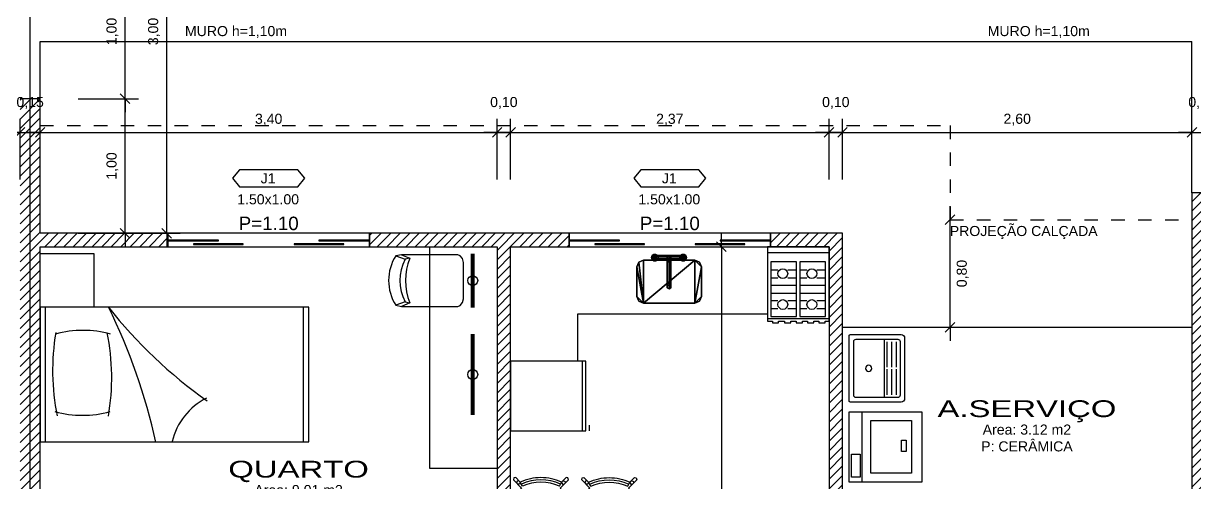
# Model space of a CAD drawing. Header units: metres. Extents: x 49 to 320, y -91 to 27.
# Drawn here: x 162.25 to 170.96, y 11.33 to 14.75 of the extents above; entities that cross this region are included whole.
import ezdxf
from ezdxf.enums import TextEntityAlignment as Align

# ---------------------------------------------------------------- set-up
doc = ezdxf.new("R2010")
doc.units = ezdxf.units.M
doc.header["$LTSCALE"] = 0.2
doc.linetypes.add('DASHED', pattern=[0.75, 0.5, -0.25])
for name, color, linetype in [('ARQ-___-___-CTA', 240, 'Continuous'), ('ARQ-___-___-LEG', 3, 'Continuous'), ('ARQ-___-___-TXT', 4, 'Continuous'), ('ARQ-___-___-VST', 9, 'Continuous'), ('ARQ-ALV', 6, 'Continuous'), ('ARQ-ALV-___-HTC', 13, 'Continuous'), ('ARQ-CXO', 2, 'Continuous'), ('ARQ-DVI', 1, 'Continuous'), ('ARQ-EQP', 24, 'Continuous'), ('ARQ-EQP-___-INT', 7, 'Continuous'), ('ARQ-MOB-___-INT', 7, 'Continuous'), ('ARQ-PIS', 2, 'Continuous')]:
    doc.layers.add(name, color=color, linetype=linetype)
doc.styles.add('REGUA100', font='arial.ttf')
doc.styles.add('REGUA60', font='arial.ttf')
doc.styles.add('REGUA80', font='arial.ttf')
doc.dimstyles.new('Active3D', dxfattribs={"dimtxt": 1.5, "dimasz": 0.01, "dimexe": 2, "dimexo": 3, "dimgap": 0.98, "dimtad": 1, "dimlfac": -1, "dimrnd": 0.005, "dimzin": 0, "dimtxsty": 'REGUA60', "dimblk": 'COTATR', "dimcen": 4, "dimdle": 4, "dimclrt": 2, "dimadec": 0, "dimazin": 0, "dimtfac": 1, "dimtmove": 2, "dimatfit": 2, "dimfxl": 1, "dimarcsym": 0})
pattern_1 = [(45, (187.28258, -1), (-0.03535534, 0.03535534), [])]

# ---------------------------------------------------------------- blocks, each defined once
blk = doc.blocks.new('MCCUB1_3')
at = {"color": 254}
mesh = blk.add_polyface(dxfattribs=at)
corners = [(-1.37, -30.51, 100.3), (-1.37, -30.51, 95.49), (-0.07, -31.26, 95.49), (-0.07, -31.26, 100.61), (-1.37, -29.01, 99.68), (-1.37, -29.01, 95.49), (-0.07, -28.26, 99.37), (-0.07, -28.26, 95.49), (1.23, -29.01, 99.68), (1.23, -29.01, 95.49), (1.23, -30.51, 100.3), (1.23, -30.51, 95.49), (-1.37, -27.24, 103.57), (-0.07, -27.55, 104.32), (-1.37, -26.62, 102.07), (-0.07, -26.31, 101.32), (1.23, -26.62, 102.07), (1.23, -27.24, 103.57), (-1.37, -10.62, 103.57), (-0.07, -10.31, 104.32), (-1.37, -11.24, 102.07), (-0.07, -11.55, 101.32), (1.23, -11.24, 102.07), (1.23, -10.62, 103.57), (-1.37, -7.57, 100.52), (-0.07, -7.04, 101.05), (-1.37, -8.63, 99.46), (-0.07, -9.16, 98.93), (1.23, -8.63, 99.46), (1.23, -7.57, 100.52), (-12.07, -6.6, 99.98), (-12.07, -7.35, 101.29), (11.93, -7.35, 101.29), (11.93, -6.6, 99.98), (-12.07, -7.36, 98.69), (11.93, -7.36, 98.69), (-12.07, -8.86, 98.7), (11.93, -8.86, 98.7), (-12.07, -9.6, 100), (11.93, -9.6, 100), (-12.07, -8.85, 101.29), (11.93, -8.85, 101.29), (12.46, -6.63, 106.88), (11.21, -5.72, 106.88), (9.67, -5.72, 106.88), (8.42, -6.62, 106.88), (7.93, -8.09, 106.88), (8.4, -9.56, 106.88), (9.64, -10.47, 106.88), (12.44, -9.59, 106.88), (11.19, -10.48, 106.88), (12.93, -8.12, 106.88), (12.46, -6.63, 101.88), (11.21, -5.72, 101.88), (9.67, -5.72, 101.88), (8.42, -6.62, 101.88), (7.93, -8.09, 101.88), (8.4, -9.56, 101.88), (9.64, -10.47, 101.88), (11.19, -10.48, 101.88), (12.44, -9.59, 101.88), (12.93, -8.12, 101.88), (-8.07, -8.12, 101.88), (-8.54, -6.63, 101.88), (-8.54, -6.63, 106.88), (-8.07, -8.12, 106.88), (-8.56, -9.59, 101.88), (-8.56, -9.59, 106.88), (-9.81, -10.48, 101.88), (-9.81, -10.48, 106.88), (-11.36, -10.47, 101.88), (-11.36, -10.47, 106.88), (-12.6, -9.56, 101.88), (-12.6, -9.56, 106.88), (-13.07, -8.09, 101.88), (-13.07, -8.09, 106.88), (-12.58, -6.62, 101.88), (-12.58, -6.62, 106.88), (-11.33, -5.72, 101.88), (-11.33, -5.72, 106.88), (-9.79, -5.72, 101.88), (-9.79, -5.72, 106.88)]
mesh.append_faces([[corners[k] for k in face] for face in [(30, 31, 32, 33), (34, 30, 33, 35), (36, 34, 35, 37), (38, 36, 37, 39), (40, 38, 39, 41), (31, 40, 41, 32), (52, 53, 43, 42), (53, 54, 44, 43), (54, 55, 45, 44), (55, 56, 46, 45), (56, 57, 47, 46), (57, 58, 48, 47), (58, 59, 50, 48), (59, 60, 49, 50), (60, 61, 51, 49), (61, 52, 42, 51), (62, 63, 64, 65), (66, 62, 65, 67), (68, 66, 67, 69), (70, 68, 69, 71), (72, 70, 71, 73), (74, 72, 73, 75), (76, 74, 75, 77), (78, 76, 77, 79), (80, 78, 79, 81), (63, 80, 81, 64)]], dxfattribs={"color": 254})
mesh.append_faces([[corners[k] for k in face] for face in [(32, 37, 35, 33), (49, 48, 50), (42, 49, 51), (64, 67, 65), (67, 71, 69)]], dxfattribs={"vtx0": -1, "color": 254})
mesh.append_faces([[corners[k] for k in face] for face in [(32, 39, 37), (42, 44, 45), (42, 45, 46), (42, 46, 47), (42, 47, 48), (64, 73, 71), (64, 75, 73), (64, 77, 75), (64, 79, 77)]], dxfattribs={"vtx0": -1, "vtx2": -1, "color": 254})
mesh.append_faces([[corners[k] for k in face] for face in [(24, 18, 19, 25), (26, 20, 18, 24), (27, 21, 20, 26), (28, 22, 21, 27), (29, 23, 22, 28), (25, 19, 23, 29)]], dxfattribs={"vtx1": -1, "color": 254})
mesh.append_faces([[corners[k] for k in face] for face in [(36, 38, 31)]], dxfattribs={"vtx1": -1, "vtx2": -1, "color": 254})
mesh.append_faces([[corners[k] for k in face] for face in [(12, 0, 3, 13), (14, 4, 0, 12), (15, 6, 4, 14), (16, 8, 6, 15), (17, 10, 8, 16), (13, 3, 10, 17), (18, 12, 13, 19), (20, 14, 12, 18), (21, 15, 14, 20), (22, 16, 15, 21), (23, 17, 16, 22), (19, 13, 17, 23)]], dxfattribs={"vtx1": -1, "vtx3": -1, "color": 254})
mesh.append_faces([[corners[k] for k in face] for face in [(32, 41, 39), (30, 34, 36, 31), (38, 40, 31), (42, 43, 44), (64, 81, 79)]], dxfattribs={"vtx2": -1, "color": 254})
mesh.append_faces([[corners[k] for k in face] for face in [(0, 1, 2, 3), (4, 5, 1, 0), (6, 7, 5, 4), (8, 9, 7, 6), (10, 11, 9, 8), (3, 2, 11, 10)]], dxfattribs={"vtx3": -1, "color": 254})
mesh = blk.add_polyface(dxfattribs=at)
corners = [(-24, -37, 70), (-22.54, -40.54, 70), (-19, -42, 70), (-24, -15, 70), (-22.54, -11.46, 70), (-19, -10, 70), (19, -10, 70), (19, -42, 70), (24, -15, 70), (24, -37, 70), (22.54, -40.54, 70), (22.54, -11.46, 70), (-24, -37, 85), (-22.54, -40.54, 85), (-19, -42, 85), (19, -42, 85), (22.54, -40.54, 85), (24, -37, 85), (24, -15, 85), (22.54, -11.46, 85), (19, -10, 85), (-19, -10, 85), (-22.54, -11.46, 85), (-24, -15, 85)]
mesh.append_faces([[corners[k] for k in face] for face in [(9, 7, 10), (6, 8, 11)]], dxfattribs={"vtx0": -1, "color": 254})
mesh.append_faces([[corners[k] for k in face] for face in [(0, 2, 3), (3, 2, 4), (4, 2, 5), (5, 2, 6), (8, 7, 9)]], dxfattribs={"vtx0": -1, "vtx1": -1, "color": 254})
mesh.append_faces([[corners[k] for k in face] for face in [(6, 7, 8)]], dxfattribs={"vtx0": -1, "vtx1": -1, "vtx2": -1, "color": 254})
mesh.append_faces([[corners[k] for k in face] for face in [(6, 2, 7)]], dxfattribs={"vtx0": -1, "vtx2": -1, "color": 254})
mesh.append_faces([[corners[k] for k in face] for face in [(12, 13, 0), (13, 14, 1), (14, 15, 2), (15, 16, 7), (16, 17, 10), (17, 18, 9), (18, 19, 8), (19, 20, 11), (20, 21, 6), (21, 22, 5), (22, 23, 4), (23, 12, 3)]], dxfattribs={"vtx1": -1, "color": 254})
mesh.append_faces([[corners[k] for k in face] for face in [(0, 1, 2), (13, 1, 0), (14, 2, 1), (15, 7, 2), (16, 10, 7), (17, 9, 10), (18, 8, 9), (19, 11, 8), (20, 6, 11), (21, 5, 6), (22, 4, 5), (23, 3, 4), (12, 0, 3)]], dxfattribs={"vtx2": -1, "color": 254})
blk = doc.blocks.new('EQF4B__2')
at = {"color": 0}
blk.add_lwpolyline([(25.5, -5), (-25.5, -5), (-25.5, -66.5), (-21.38, -66.5), (-21.38, -67.88), (-16.2, -67.88), (-16.2, -66.5), (-11.34, -66.5), (-11.34, -67.88), (-6.17, -67.88), (-6.17, -66.5), (-1.71, -66.5), (-1.71, -67.88), (3.46, -67.88), (3.46, -66.5), (7.78, -66.5), (7.78, -67.88), (12.95, -67.88), (12.95, -66.5), (17, -66.5), (17, -67.88), (22.17, -67.88), (22.17, -66.5), (25.5, -66.5)], close=True, dxfattribs=at)
at = {"layer": 'ARQ-EQP-___-INT'}
for p, q in [((-25.3, -9.71), (25.3, -9.71)), ((-22.6, -24.06), (-16.79, -24.06)), ((-8.71, -24.06), (-1.4, -24.06)), ((1.41, -24.06), (7.22, -24.06)), ((15.3, -24.06), (22.61, -24.06)), ((-22.6, -30.61), (-16.79, -30.61)), ((-22.6, -36.68), (-1.4, -36.68)), ((-8.71, -30.61), (-1.4, -30.61)), ((1.41, -30.61), (7.22, -30.61)), ((1.41, -36.68), (22.61, -36.68)), ((15.3, -30.61), (22.61, -30.61)), ((-22.6, -43.28), (-1.4, -43.28)), ((1.41, -43.28), (22.61, -43.28)), ((-22.6, -49.56), (-16.79, -49.56)), ((-22.6, -56.11), (-16.79, -56.11)), ((-8.71, -49.56), (-1.4, -49.56)), ((-8.71, -56.11), (-1.4, -56.11)), ((1.41, -49.56), (7.22, -49.56)), ((1.41, -56.11), (7.22, -56.11)), ((15.3, -49.56), (22.61, -49.56)), ((15.3, -56.11), (22.61, -56.11)), ((-25.3, -64.38), (25.3, -64.38))]:
    blk.add_line(p, q, dxfattribs=at)
for points in [[(-22.6, -62.6), (-1.4, -62.6), (-1.4, -17.4), (-22.6, -17.4)], [(1.41, -62.6), (22.61, -62.6), (22.61, -17.4), (1.41, -17.4)]]:
    blk.add_lwpolyline(points, close=True, dxfattribs=at)
for centre in [(-12.75, -27.25), (11.26, -27.25), (-12.75, -52.75), (11.26, -52.75)]:
    blk.add_circle(centre, 4.04, dxfattribs=at)
blk = doc.blocks.new('EQREFR22')
at = {"color": 0}
blk.add_lwpolyline([(30.5, -10), (-30.5, -10), (-30.5, -76), (30.5, -76)], close=True, dxfattribs=at)
at = {"layer": 'ARQ-EQP-___-INT'}
for p, q in [((-30.5, -73), (30.5, -73)), ((-30.5, -79), (-25.5, -79))]:
    blk.add_line(p, q, dxfattribs=at)
blk = doc.blocks.new('MBCAD4_2')
at = {"color": 0}
blk.add_lwpolyline([(0, 49.7, 0.106639), (-19.2, 45.5), (-23.5, 49.9), (-25.1, 49.4), (-25.6, 47.8), (-18, 39.9), (-22.5, 34.9), (-22.5, 7.9, 0.159591), (-21, 3.3), (-23.5, 0.8), (-23, -0.8), (-21.3, -1.3), (-19, 1.2, 0.162734), (-14.5, -0.1), (0, -0.1), (14.5, -0.1, 0.162734), (19, 1.2), (21.3, -1.3), (23, -0.8), (23.5, 0.8), (21, 3.3, 0.159591), (22.5, 7.9), (22.5, 34.9), (18, 39.9), (25.6, 47.8), (25.1, 49.4), (23.5, 49.9), (19.2, 45.5, 0.106639), (0, 49.7)], format="xyb", dxfattribs=at)
at = {"layer": 'ARQ-MOB-___-INT'}
for p, q in [((-17.2, 41.8), (-19.2, 45.5)), ((17.2, 41.8), (19.2, 45.5)), ((-19, 1.2), (-21, 3.3)), ((19, 1.2), (21, 3.3))]:
    blk.add_line(p, q, dxfattribs=at)
for points in [[(-20.5, 46.8), (-22.2, 46.4), (-22.6, 44.7)], [(-19.2, 45.3), (-20, 43.7), (-21.7, 43.6)], [(19.2, 45.3), (20, 43.7), (21.7, 43.6)], [(20.5, 46.8), (22.2, 46.4), (22.6, 44.7)]]:
    blk.add_lwpolyline(points, dxfattribs=at)
for radius in [43.9, 41.7]:
    blk.add_arc((0, 3.8), radius, 65.5712, 114.3973, dxfattribs=at)
blk = doc.blocks.new('MDCSOL_2')
at = {"color": 0}
blk.add_lwpolyline([(100, 0), (0, 0), (0, -200), (100, -200)], close=True, dxfattribs=at)
at = {"layer": 'ARQ-MOB-___-INT'}
for p, q in [((0, -4), (100, -4)), ((0, -196), (100, -196))]:
    blk.add_line(p, q, dxfattribs=at)
for centre, radius, start, end in [((52.86, -178.03), 168.83, 80.35079, 101.47507), ((96.47, -31.45), 76.8, 164.48595, 195.51405), ((5.99, -31.87), 76.8, 344.48595, 15.51405), ((-91.71, 334.65), 430.43, 282.25998, 296.44404), ((47.8, 115.62), 168.83, 260.21125, 281.33553), ((323.63, -332.25), 359.55, 128.46696, 144.62757), ((-11.98, -146.66), 50.03, 27.33297, 76.02563)]:
    blk.add_arc(centre, radius, start, end, dxfattribs=at)
blk = doc.blocks.new('MEAM___2')
at = {"color": 0}
blk.add_lwpolyline([(24, 28), (23, 33.4, 0.289108), (-23, 33.4), (-24, 28), (-24, -24.4), (-23.1, -26.5), (-20.5, -28.8), (-16.9, -29.5), (16.9, -29.5), (20.5, -28.8), (23.1, -26.5), (24, -24.4)], format="xyb", close=True, dxfattribs=at)
at = {"layer": 'ARQ-MOB-___-INT'}
for p, q in [((-19.7, 24.7), (-20.7, 20.4)), ((20.7, 20.4), (19.7, 24.7))]:
    blk.add_line(p, q, dxfattribs=at)
for points in [[(23, 33.4), (19.7, 24.7, 0.252581), (-19.7, 24.7), (-23, 33.4)], [(24, 28), (20.7, 20.4, 0.187405), (-20.7, 20.4), (-24, 28)]]:
    blk.add_lwpolyline(points, format="xyb", dxfattribs=at)
blk = doc.blocks.new('MECAD4_2')
at = {"color": 0}
blk.add_blockref('MEAM___2', (0, 0), dxfattribs=at)
blk = doc.blocks.new('IndEsq1')
blk.add_lwpolyline([(-4.32, 0.44), (4.32, 0.44), (5.38, 1.7), (4.32, 2.96), (-4.32, 2.96), (-5.38, 1.7)], close=True)
at = {"color": 0, "style": 'REGUA60', "width": 1.4}
for tag, p in [('CODESQUAD', (-0.08, 0.95)), ('DIMESQUAD', (-0.08, -2.17))]:
    blk.add_attdef(tag, text='', height=1.5, dxfattribs=at).set_placement(p, align=Align.CENTER)
at = {"color": 0, "style": 'REGUA60', "width": 1.4, "flags": 9}
blk.add_attdef('PEITORIL', text='', height=1.5, dxfattribs=at).set_placement((0.22, -4.49), align=Align.CENTER)
at = {"style": 'REGUA60', "width": 1.4, "flags": 9}
blk.add_attdef('LOCAL', text='', height=1.5, dxfattribs=at).set_placement((-0.08, -6.56), align=Align.CENTER)
blk = doc.blocks.new('IndUni1')
at = {"color": 4, "style": 'REGUA100', "width": 1.4, "flags": 8}
blk.add_attdef('NOME1', text='', height=2.5, dxfattribs=at).set_placement((0.24, 2.99), align=Align.CENTER)
at = {"color": 4, "style": 'REGUA100', "width": 1.4}
blk.add_attdef('NOME2', text='', height=2.5, dxfattribs=at).set_placement((0.24, -0.22), align=Align.CENTER)
at = {"color": 0, "style": 'REGUA60', "width": 1.4}
for tag, p in [('AREA', (0.24, -2.82)), ('PERIM', (0.24, -5.32)), ('PISO', (0.24, -7.82)), ('PAREDE', (0.24, -10.32)), ('TETO', (0.24, -12.82))]:
    blk.add_attdef(tag, text='', height=1.5, dxfattribs=at).set_placement(p, align=Align.CENTER)
blk = doc.blocks.new('EQLAV1_2')
at = {"color": 0}
blk.add_lwpolyline([(30.8, -10), (-30.8, -10), (-30.8, -73.5), (30.8, -73.5)], close=True, dxfattribs=at)
at = {"layer": 'ARQ-EQP-___-INT'}
blk.add_line((30.8, -21.3), (-30.8, -21.3), dxfattribs=at)
for points in [[(6.4, -19.6), (26.4, -19.6), (26.4, -12.1), (6.4, -12.1)], [(22.9, -64.6), (22.9, -28.8), (-23, -28.8), (-23, -64.6)], [(4, -59.7), (4, -55.7), (-6, -55.7), (-6, -59.7)]]:
    blk.add_lwpolyline(points, close=True, dxfattribs=at)
blk = doc.blocks.new('SAT13S_2')
at = {"layer": 'ARQ-EQP', "color": 0, "linetype": 'ByBlock'}
blk.add_lwpolyline([(-26.5, -48.5), (26.5, -48.5, 0.414214), (29.5, -45.5), (29.5, -1, 0.414214), (28.5, 0), (-28.5, 0, 0.414214), (-29.5, -1), (-29.5, -45.5, 0.414214)], format="xyb", close=True, dxfattribs=at)
at = {"layer": 'ARQ-EQP-___-INT'}
for points in [[(25.5, -27.7), (25.5, -6, 0.414214), (23.5, -4), (-23.5, -4, 0.414214), (-25.5, -6), (-25.5, -27.7)], [(-25.5, -27.8), (-25.5, -29.7, 0.414214), (-24.5, -30.6), (-23.2, -30.6), (23.1, -30.6), (24.5, -30.6, 0.414214), (25.5, -29.7), (25.5, -27.8)], [(-25.5, -30.5), (-25.5, -42.5, 0.414214), (-23.5, -44.5)], [(-23.5, -44.5), (23.5, -44.5, 0.414214), (25.5, -42.5), (25.5, -30.5, 0.414214)], [(-23.2, -33), (-0.9, -33, 0.414214)], [(-23.2, -37), (-0.9, -37, 0.414214)], [(0.8, -33), (23.1, -33, 0.414214)], [(0.8, -37), (23.1, -37, 0.414214)], [(-23.2, -41), (-0.9, -41, 0.414214)], [(0.8, -41), (23.1, -41, 0.414214)]]:
    blk.add_lwpolyline(points, format="xyb", dxfattribs=at)
blk.add_circle((0, -17), 2.8, dxfattribs=at)
blk = doc.blocks.new('COTATR')
at = {"color": 6}
blk.add_line((-71, -71), (71, 71), dxfattribs=at)
at = {"color": 0, "linetype": 'ByBlock'}
blk.add_line((0, 0), (200, 0), dxfattribs=at)
blk = doc.blocks.new('*D74')
at = {"layer": 'ARQ-___-___-CTA', "color": 0, "lineweight": -2, "transparency": 16777216}
for p, q in [((162.2239, 13.586), (162.2239, 14.036)), ((158.8244, 13.936), (162.2234, 13.936))]:
    blk.add_line(p, q, dxfattribs=at)
at = {"layer": 'Defpoints', "color": 0, "transparency": 16777216}
for p in [(162.2239, 13.936), (158.8239, 13.436), (162.2239, 13.436)]:
    blk.add_point(p, dxfattribs=at)
at = {"layer": 'ARQ-___-___-CTA', "color": 0, "lineweight": -2, "transparency": 16777216, "xscale": 0.0005, "yscale": 0.0005, "zscale": 0.0005, "rotation": 180}
blk.add_blockref('COTATR', (158.8239, 13.936), dxfattribs=at)
at = {"layer": 'ARQ-___-___-CTA', "color": 0, "lineweight": -2, "transparency": 16777216, "xscale": 0.0005, "yscale": 0.0005, "zscale": 0.0005}
blk.add_blockref('COTATR', (162.2239, 13.936), dxfattribs=at)
at = {"layer": 'ARQ-___-___-CTA', "color": 2, "transparency": 16777216, "insert": (160.5239, 14.0301), "char_height": 0.075, "attachment_point": 5, "style": 'REGUA60'}
blk.add_mtext('3,40', dxfattribs=at)
blk = doc.blocks.new('*D75')
at = {"layer": 'ARQ-___-___-CTA', "color": 0, "lineweight": -2, "transparency": 16777216}
for p, q in [((162.3739, 13.586), (162.3739, 14.036)), ((162.2244, 13.936), (162.3734, 13.936))]:
    blk.add_line(p, q, dxfattribs=at)
at = {"layer": 'Defpoints', "color": 0, "transparency": 16777216}
for p in [(162.3739, 13.936), (162.2239, 13.436), (162.3739, 13.436)]:
    blk.add_point(p, dxfattribs=at)
at = {"layer": 'ARQ-___-___-CTA', "color": 0, "lineweight": -2, "transparency": 16777216, "xscale": 0.0005, "yscale": 0.0005, "zscale": 0.0005, "rotation": 180}
blk.add_blockref('COTATR', (162.2239, 13.936), dxfattribs=at)
at = {"layer": 'ARQ-___-___-CTA', "color": 0, "lineweight": -2, "transparency": 16777216, "xscale": 0.0005, "yscale": 0.0005, "zscale": 0.0005}
blk.add_blockref('COTATR', (162.3739, 13.936), dxfattribs=at)
at = {"layer": 'ARQ-___-___-CTA', "color": 2, "transparency": 16777216, "insert": (162.2989, 14.1546), "char_height": 0.075, "attachment_point": 5, "style": 'REGUA60'}
blk.add_mtext('0,15', dxfattribs=at)
blk = doc.blocks.new('*D76')
at = {"layer": 'ARQ-___-___-CTA', "color": 0, "lineweight": -2, "transparency": 16777216}
for p, q in [((165.7739, 13.586), (165.7739, 14.036)), ((162.3744, 13.936), (165.7734, 13.936))]:
    blk.add_line(p, q, dxfattribs=at)
at = {"layer": 'Defpoints', "color": 0, "transparency": 16777216}
for p in [(165.7739, 13.936), (162.3739, 13.436), (165.7739, 13.436)]:
    blk.add_point(p, dxfattribs=at)
at = {"layer": 'ARQ-___-___-CTA', "color": 0, "lineweight": -2, "transparency": 16777216, "xscale": 0.0005, "yscale": 0.0005, "zscale": 0.0005, "rotation": 180}
blk.add_blockref('COTATR', (162.3739, 13.936), dxfattribs=at)
at = {"layer": 'ARQ-___-___-CTA', "color": 0, "lineweight": -2, "transparency": 16777216, "xscale": 0.0005, "yscale": 0.0005, "zscale": 0.0005}
blk.add_blockref('COTATR', (165.7739, 13.936), dxfattribs=at)
at = {"layer": 'ARQ-___-___-CTA', "color": 2, "transparency": 16777216, "insert": (164.0739, 14.0301), "char_height": 0.075, "attachment_point": 5, "style": 'REGUA60'}
blk.add_mtext('3,40', dxfattribs=at)
blk = doc.blocks.new('*D77')
at = {"layer": 'ARQ-___-___-CTA', "color": 0, "lineweight": -2, "transparency": 16777216}
for p, q in [((165.8739, 13.586), (165.8739, 14.036)), ((165.7744, 13.936), (165.8734, 13.936))]:
    blk.add_line(p, q, dxfattribs=at)
at = {"layer": 'Defpoints', "color": 0, "transparency": 16777216}
for p in [(165.8739, 13.936), (165.7739, 13.436), (165.8739, 13.436)]:
    blk.add_point(p, dxfattribs=at)
at = {"layer": 'ARQ-___-___-CTA', "color": 0, "lineweight": -2, "transparency": 16777216, "xscale": 0.0005, "yscale": 0.0005, "zscale": 0.0005, "rotation": 180}
blk.add_blockref('COTATR', (165.7739, 13.936), dxfattribs=at)
at = {"layer": 'ARQ-___-___-CTA', "color": 0, "lineweight": -2, "transparency": 16777216, "xscale": 0.0005, "yscale": 0.0005, "zscale": 0.0005}
blk.add_blockref('COTATR', (165.8739, 13.936), dxfattribs=at)
at = {"layer": 'ARQ-___-___-CTA', "color": 2, "transparency": 16777216, "insert": (165.8239, 14.1546), "char_height": 0.075, "attachment_point": 5, "style": 'REGUA60'}
blk.add_mtext('0,10', dxfattribs=at)
blk = doc.blocks.new('*D78')
at = {"layer": 'ARQ-___-___-CTA', "color": 0, "lineweight": -2, "transparency": 16777216}
for p, q in [((168.2439, 13.586), (168.2439, 14.036)), ((165.8744, 13.936), (168.2434, 13.936))]:
    blk.add_line(p, q, dxfattribs=at)
at = {"layer": 'Defpoints', "color": 0, "transparency": 16777216}
for p in [(168.2439, 13.936), (165.8739, 13.436), (168.2439, 13.436)]:
    blk.add_point(p, dxfattribs=at)
at = {"layer": 'ARQ-___-___-CTA', "color": 0, "lineweight": -2, "transparency": 16777216, "xscale": 0.0005, "yscale": 0.0005, "zscale": 0.0005, "rotation": 180}
blk.add_blockref('COTATR', (165.8739, 13.936), dxfattribs=at)
at = {"layer": 'ARQ-___-___-CTA', "color": 0, "lineweight": -2, "transparency": 16777216, "xscale": 0.0005, "yscale": 0.0005, "zscale": 0.0005}
blk.add_blockref('COTATR', (168.2439, 13.936), dxfattribs=at)
at = {"layer": 'ARQ-___-___-CTA', "color": 2, "transparency": 16777216, "insert": (167.0589, 14.0301), "char_height": 0.075, "attachment_point": 5, "style": 'REGUA60'}
blk.add_mtext('2,37', dxfattribs=at)
blk = doc.blocks.new('*D79')
at = {"layer": 'ARQ-___-___-CTA', "color": 0, "lineweight": -2, "transparency": 16777216}
for p, q in [((168.3439, 13.586), (168.3439, 14.036)), ((168.2444, 13.936), (168.3434, 13.936))]:
    blk.add_line(p, q, dxfattribs=at)
at = {"layer": 'Defpoints', "color": 0, "transparency": 16777216}
for p in [(168.3439, 13.936), (168.2439, 13.436), (168.3439, 13.436)]:
    blk.add_point(p, dxfattribs=at)
at = {"layer": 'ARQ-___-___-CTA', "color": 0, "lineweight": -2, "transparency": 16777216, "xscale": 0.0005, "yscale": 0.0005, "zscale": 0.0005, "rotation": 180}
blk.add_blockref('COTATR', (168.2439, 13.936), dxfattribs=at)
at = {"layer": 'ARQ-___-___-CTA', "color": 0, "lineweight": -2, "transparency": 16777216, "xscale": 0.0005, "yscale": 0.0005, "zscale": 0.0005}
blk.add_blockref('COTATR', (168.3439, 13.936), dxfattribs=at)
at = {"layer": 'ARQ-___-___-CTA', "color": 2, "transparency": 16777216, "insert": (168.2939, 14.1546), "char_height": 0.075, "attachment_point": 5, "style": 'REGUA60'}
blk.add_mtext('0,10', dxfattribs=at)
blk = doc.blocks.new('*D80')
at = {"layer": 'ARQ-___-___-CTA', "color": 0, "lineweight": -2, "transparency": 16777216}
for p, q in [((170.9439, 13.586), (170.9439, 14.036)), ((168.3444, 13.936), (170.9434, 13.936))]:
    blk.add_line(p, q, dxfattribs=at)
at = {"layer": 'Defpoints', "color": 0, "transparency": 16777216}
for p in [(170.9439, 13.936), (168.3439, 13.436), (170.9439, 13.436)]:
    blk.add_point(p, dxfattribs=at)
at = {"layer": 'ARQ-___-___-CTA', "color": 0, "lineweight": -2, "transparency": 16777216, "xscale": 0.0005, "yscale": 0.0005, "zscale": 0.0005, "rotation": 180}
blk.add_blockref('COTATR', (168.3439, 13.936), dxfattribs=at)
at = {"layer": 'ARQ-___-___-CTA', "color": 0, "lineweight": -2, "transparency": 16777216, "xscale": 0.0005, "yscale": 0.0005, "zscale": 0.0005}
blk.add_blockref('COTATR', (170.9439, 13.936), dxfattribs=at)
at = {"layer": 'ARQ-___-___-CTA', "color": 2, "transparency": 16777216, "insert": (169.6439, 14.0301), "char_height": 0.075, "attachment_point": 5, "style": 'REGUA60'}
blk.add_mtext('2,60', dxfattribs=at)
blk = doc.blocks.new('*D81')
at = {"layer": 'ARQ-___-___-CTA', "color": 0, "lineweight": -2, "transparency": 16777216}
for p, q in [((171.0939, 13.586), (171.0939, 14.036)), ((170.9444, 13.936), (171.0934, 13.936))]:
    blk.add_line(p, q, dxfattribs=at)
at = {"layer": 'Defpoints', "color": 0, "transparency": 16777216}
for p in [(171.0939, 13.936), (170.9439, 13.436), (171.0939, 13.436)]:
    blk.add_point(p, dxfattribs=at)
at = {"layer": 'ARQ-___-___-CTA', "color": 0, "lineweight": -2, "transparency": 16777216, "xscale": 0.0005, "yscale": 0.0005, "zscale": 0.0005, "rotation": 180}
blk.add_blockref('COTATR', (170.9439, 13.936), dxfattribs=at)
at = {"layer": 'ARQ-___-___-CTA', "color": 0, "lineweight": -2, "transparency": 16777216, "xscale": 0.0005, "yscale": 0.0005, "zscale": 0.0005}
blk.add_blockref('COTATR', (171.0939, 13.936), dxfattribs=at)
at = {"layer": 'ARQ-___-___-CTA', "color": 2, "transparency": 16777216, "insert": (171.0189, 14.1546), "char_height": 0.075, "attachment_point": 5, "style": 'REGUA60'}
blk.add_mtext('0,15', dxfattribs=at)
blk = doc.blocks.new('*D171')
at = {"layer": 'ARQ-___-___-CTA', "color": 0, "lineweight": -2, "transparency": 16777216}
for p, q in [((162.6555, 14.186), (163.1055, 14.186)), ((163.0055, 13.1865), (163.0055, 14.1855)), ((162.6555, 13.186), (163.1055, 13.186))]:
    blk.add_line(p, q, dxfattribs=at)
at = {"layer": 'Defpoints', "color": 0, "transparency": 16777216}
for p in [(162.5055, 14.186), (163.0055, 14.186), (162.5055, 13.186)]:
    blk.add_point(p, dxfattribs=at)
at = {"layer": 'ARQ-___-___-CTA', "color": 0, "lineweight": -2, "transparency": 16777216, "xscale": 0.0005, "yscale": 0.0005, "zscale": 0.0005}
for p, rotation in [((163.0055, 14.186), 90), ((163.0055, 13.186), 270)]:
    blk.add_blockref('COTATR', p, dxfattribs=dict(at, rotation=rotation))
at = {"layer": 'ARQ-___-___-CTA', "color": 2, "transparency": 16777216, "insert": (162.9114, 13.686), "char_height": 0.075, "attachment_point": 5, "rotation": 90, "style": 'REGUA60'}
blk.add_mtext('1,00', dxfattribs=at)
blk = doc.blocks.new('*D172')
at = {"layer": 'ARQ-___-___-CTA', "color": 0, "lineweight": -2, "transparency": 16777216}
for p, q in [((162.6555, 15.186), (163.1055, 15.186)), ((163.0055, 14.1865), (163.0055, 15.1855))]:
    blk.add_line(p, q, dxfattribs=at)
at = {"layer": 'Defpoints', "color": 0, "transparency": 16777216}
for p in [(162.5055, 15.186), (163.0055, 15.186), (162.5055, 14.186)]:
    blk.add_point(p, dxfattribs=at)
at = {"layer": 'ARQ-___-___-CTA', "color": 0, "lineweight": -2, "transparency": 16777216, "xscale": 0.0005, "yscale": 0.0005, "zscale": 0.0005}
for p, rotation in [((163.0055, 15.186), 90), ((163.0055, 14.186), 270)]:
    blk.add_blockref('COTATR', p, dxfattribs=dict(at, rotation=rotation))
at = {"layer": 'ARQ-___-___-CTA', "color": 2, "transparency": 16777216, "insert": (162.9114, 14.686), "char_height": 0.075, "attachment_point": 5, "rotation": 90, "style": 'REGUA60'}
blk.add_mtext('1,00', dxfattribs=at)
blk = doc.blocks.new('*D174')
at = {"layer": 'ARQ-___-___-CTA', "color": 0, "lineweight": -2, "transparency": 16777216}
for p, q in [((162.9651, 16.186), (163.4151, 16.186)), ((163.3151, 13.1865), (163.3151, 16.1855)), ((162.9651, 13.186), (163.4151, 13.186))]:
    blk.add_line(p, q, dxfattribs=at)
at = {"layer": 'Defpoints', "color": 0, "transparency": 16777216}
for p in [(162.8151, 16.186), (163.3151, 16.186), (162.8151, 13.186)]:
    blk.add_point(p, dxfattribs=at)
at = {"layer": 'ARQ-___-___-CTA', "color": 0, "lineweight": -2, "transparency": 16777216, "xscale": 0.0005, "yscale": 0.0005, "zscale": 0.0005}
for p, rotation in [((163.3151, 16.186), 90), ((163.3151, 13.186), 270)]:
    blk.add_blockref('COTATR', p, dxfattribs=dict(at, rotation=rotation))
at = {"layer": 'ARQ-___-___-CTA', "color": 2, "transparency": 16777216, "insert": (163.221, 14.686), "char_height": 0.075, "attachment_point": 5, "rotation": 90, "style": 'REGUA60'}
blk.add_mtext('3,00', dxfattribs=at)
blk = doc.blocks.new('*D187')
at = {"layer": 'ARQ-___-___-CTA', "color": 0, "lineweight": -2, "transparency": 16777216}
for p, q in [((167.0925, 13.086), (167.5425, 13.086)), ((167.4425, 13.0855), (167.4425, 10.2315)), ((167.4425, 6.2865), (167.4425, 9.9386)), ((167.0925, 6.286), (167.5425, 6.286))]:
    blk.add_line(p, q, dxfattribs=at)
at = {"layer": 'Defpoints', "color": 0, "transparency": 16777216}
for p in [(166.9425, 13.086), (167.4425, 13.086), (166.9425, 6.286)]:
    blk.add_point(p, dxfattribs=at)
at = {"layer": 'ARQ-___-___-CTA', "color": 0, "lineweight": -2, "transparency": 16777216, "xscale": 0.0005, "yscale": 0.0005, "zscale": 0.0005}
for p, rotation in [((167.4425, 13.086), 90), ((167.4425, 6.286), 270)]:
    blk.add_blockref('COTATR', p, dxfattribs=dict(at, rotation=rotation))
at = {"layer": 'ARQ-___-___-CTA', "color": 2, "transparency": 16777216, "insert": (167.4425, 10.0851), "char_height": 0.075, "attachment_point": 5, "rotation": 90, "style": 'REGUA60'}
blk.add_mtext('6,80', dxfattribs=at)

msp = doc.modelspace()

# ---------------------------------------------------------------- hatches: boundary and pattern name
at = {"layer": 'ARQ-ALV-___-HTC'}
h = msp.add_hatch(dxfattribs=at)
h.set_pattern_fill('_U', color=256, scale=0.05, angle=45, style=0, pattern_type=0)
h.set_pattern_definition(pattern_1)
h.paths.add_polyline_path([(162.3739, 5.186), (162.3739, 14.186), (162.2239, 14.186), (162.2239, 5.186)])
h = msp.add_hatch(dxfattribs=at)
h.set_pattern_fill('_U', color=256, scale=0.05, angle=45, style=0, pattern_type=0)
h.set_pattern_definition(pattern_1)
h.paths.add_polyline_path([(171.0939, 5.186), (171.0939, 13.486), (170.9439, 13.486), (170.9439, 5.186)])
h = msp.add_hatch(dxfattribs=at)
h.set_pattern_fill('_U', color=256, scale=0.05, angle=45, style=0, pattern_type=0)
h.set_pattern_definition(pattern_1)
h.paths.add_polyline_path([(162.3739, 13.186), (162.3739, 13.086), (163.3239, 13.086), (163.3239, 13.186)])
h.paths.add_polyline_path([(167.8089, 13.186), (167.8089, 13.086), (168.2439, 13.086), (168.3439, 13.186)])
h.paths.add_polyline_path([(166.3089, 13.186), (164.8239, 13.186), (164.8239, 13.086), (166.3089, 13.086)])
h = msp.add_hatch(dxfattribs=at)
h.set_pattern_fill('_U', color=256, scale=0.05, angle=45, style=0, pattern_type=0)
h.set_pattern_definition(pattern_1)
h.paths.add_polyline_path([(168.2439, 11.086), (168.3439, 11.086), (168.3439, 13.186), (168.2439, 13.086)])
h.paths.add_polyline_path([(168.3439, 7.266), (168.3439, 10.206), (168.2439, 10.206), (168.2439, 7.266)])
h.paths.add_polyline_path([(168.2439, 6.386), (168.2439, 6.286), (168.3439, 6.186), (168.3439, 6.386)])
h = msp.add_hatch(dxfattribs=at)
h.set_pattern_fill('_U', color=256, scale=0.05, angle=45, style=0, pattern_type=0)
h.set_pattern_definition(pattern_1)
h.paths.add_polyline_path([(165.7739, 13.086), (165.7739, 10.126), (165.8739, 10.126), (165.8739, 13.086)])
h.paths.add_polyline_path([(165.8739, 6.286), (165.8739, 9.246), (165.7739, 9.246), (165.7739, 6.286)])

# ---------------------------------------------------------------- linework, layer by layer
at = {"layer": 'ARQ-___-___-CTA'}
msp.add_line((169.1439, 12.487), (169.1439, 13.286), dxfattribs=at)
at = {"layer": 'ARQ-___-___-TXT', "const_width": 0.01}
msp.add_lwpolyline([(162.2989, 25.186), (162.2989, 4.186)], dxfattribs=at)
at = {"layer": 'ARQ-___-___-VST'}
for p, q in [((162.3739, 14.186), (162.3739, 14.611)), ((162.3739, 14.611), (170.9439, 14.611)), ((170.9439, 13.486), (170.9439, 14.611)), ((164.8229, 13.186), (163.3249, 13.186)), ((167.8079, 13.186), (166.3099, 13.186)), ((163.3249, 13.086), (164.8229, 13.086)), ((165.2739, 11.436), (165.2739, 13.086)), ((166.3099, 13.086), (167.8079, 13.086)), ((162.3739, 13.036), (162.7739, 13.036)), ((162.7739, 13.036), (162.7739, 12.636)), ((166.3739, 12.586), (167.7849, 12.586)), ((166.3739, 12.236), (166.3739, 12.586)), ((165.7739, 11.436), (165.2739, 11.436))]:
    msp.add_line(p, q, dxfattribs=at)
at = {"layer": 'ARQ-___-___-VST', "linetype": 'DASHED'}
for p, q in [((162.3739, 13.986), (169.1439, 13.986)), ((169.1439, 13.986), (169.1439, 13.286)), ((169.1439, 13.286), (170.9439, 13.286))]:
    msp.add_line(p, q, dxfattribs=at)
at = {"layer": 'ARQ-___-___-VST', "const_width": 0.03}
for points in [[(165.5919, 12.6339), (165.5919, 13.0339)], [(165.5919, 12.136), (165.5919, 12.436), (165.5919, 11.836)]]:
    msp.add_lwpolyline(points, dxfattribs=at)
at = {"layer": 'ARQ-___-___-VST'}
for centre in [(165.5919, 12.8339), (165.5919, 12.136)]:
    msp.add_circle(centre, 0.0372, dxfattribs=at)
at = {"layer": 'ARQ-ALV'}
for p, q in [((162.3739, 14.186), (162.2239, 14.186)), ((162.3739, 13.186), (162.3739, 14.186)), ((170.9439, 13.486), (170.9439, 5.186)), ((171.0939, 13.486), (170.9439, 13.486)), ((163.3239, 13.186), (162.3739, 13.186)), ((163.3239, 13.086), (163.3239, 13.186)), ((164.8239, 13.186), (164.8239, 13.086)), ((166.3089, 13.186), (164.8239, 13.186)), ((166.3089, 13.086), (166.3089, 13.186)), ((167.8089, 13.186), (167.8089, 13.086)), ((168.3439, 13.186), (167.8089, 13.186)), ((168.3439, 11.286), (168.3439, 13.186)), ((162.3739, 10.436), (162.3739, 13.086)), ((162.3739, 13.086), (163.3239, 13.086)), ((164.8239, 13.086), (165.7739, 13.086)), ((165.7739, 13.086), (165.7739, 10.436)), ((165.8739, 10.126), (165.8739, 13.086)), ((165.8739, 13.086), (166.3089, 13.086)), ((167.8089, 13.086), (168.2439, 13.086)), ((168.2439, 13.086), (168.2439, 11.086))]:
    msp.add_line(p, q, dxfattribs=at)
at = {"layer": 'ARQ-CXO'}
for p, q in [((163.3249, 13.186), (163.3239, 13.186)), ((163.3239, 13.186), (163.3239, 13.086)), ((163.3249, 13.086), (163.3249, 13.186)), ((164.8239, 13.186), (164.8229, 13.186)), ((164.8229, 13.186), (164.8229, 13.086)), ((164.8239, 13.086), (164.8239, 13.186)), ((166.3099, 13.186), (166.3089, 13.186)), ((166.3089, 13.186), (166.3089, 13.086)), ((166.3099, 13.086), (166.3099, 13.186)), ((167.8089, 13.186), (167.8079, 13.186)), ((167.8079, 13.186), (167.8079, 13.086)), ((167.8089, 13.086), (167.8089, 13.186)), ((163.3239, 13.086), (163.3249, 13.086)), ((164.8229, 13.086), (164.8239, 13.086)), ((166.3089, 13.086), (166.3099, 13.086)), ((167.8079, 13.086), (167.8089, 13.086))]:
    msp.add_line(p, q, dxfattribs=at)
at = {"layer": 'ARQ-DVI'}
for p, q in [((163.7001, 13.1335), (163.3309, 13.1335)), ((163.3309, 13.1335), (163.3309, 13.1285)), ((163.3309, 13.1285), (163.7001, 13.1285)), ((163.8848, 13.1085), (163.5155, 13.1085)), ((163.5155, 13.1085), (163.5155, 13.1035)), ((163.5155, 13.1035), (163.8848, 13.1035)), ((163.7001, 13.1285), (163.7001, 13.1335)), ((163.8848, 13.1035), (163.8848, 13.1085)), ((164.6323, 13.1085), (164.263, 13.1085)), ((164.263, 13.1085), (164.263, 13.1035)), ((164.263, 13.1035), (164.6323, 13.1035)), ((164.8169, 13.1335), (164.4476, 13.1335)), ((164.4476, 13.1335), (164.4476, 13.1285)), ((164.4476, 13.1285), (164.8169, 13.1285)), ((164.6323, 13.1035), (164.6323, 13.1085)), ((164.8169, 13.1285), (164.8169, 13.1335)), ((166.6851, 13.1335), (166.3159, 13.1335)), ((166.3159, 13.1335), (166.3159, 13.1285)), ((166.3159, 13.1285), (166.6851, 13.1285)), ((166.8698, 13.1085), (166.5005, 13.1085)), ((166.5005, 13.1085), (166.5005, 13.1035)), ((166.5005, 13.1035), (166.8698, 13.1035)), ((166.6851, 13.1285), (166.6851, 13.1335)), ((166.8698, 13.1035), (166.8698, 13.1085)), ((167.6173, 13.1085), (167.248, 13.1085)), ((167.248, 13.1085), (167.248, 13.1035)), ((167.248, 13.1035), (167.6173, 13.1035)), ((167.8019, 13.1335), (167.4326, 13.1335)), ((167.4326, 13.1335), (167.4326, 13.1285)), ((167.4326, 13.1285), (167.8019, 13.1285)), ((167.6173, 13.1035), (167.6173, 13.1085)), ((167.8019, 13.1285), (167.8019, 13.1335))]:
    msp.add_line(p, q, dxfattribs=at)
at = {"layer": 'ARQ-PIS'}
msp.add_line((170.9439, 12.486), (168.3439, 12.486), dxfattribs=at)
msp.add_line((170.9439, 12.486), (168.3439, 12.486), dxfattribs=at)

# ---------------------------------------------------------------- block references
at = {"layer": 'ARQ-___-___-CTA', "xscale": -0.0005, "yscale": 0.0005, "zscale": 0.0005}
for p, rotation in [((169.1439, 13.2865), 270), ((169.1439, 12.4865), 90)]:
    msp.add_blockref('COTATR', p, dxfattribs=dict(at, rotation=rotation))
at = {"layer": 'ARQ-___-___-LEG'}
ref = msp.add_blockref('IndEsq1', (164.0739, 13.5094), dxfattribs=dict(at, xscale=0.05, yscale=0.05, zscale=0.05))
ref.add_attrib('CODESQUAD', 'J1', dxfattribs={"layer": '0', "color": 0, "height": 0.075, "style": 'REGUA60'}).set_placement((164.0699, 13.5569), align=Align.CENTER)
ref.add_attrib('DIMESQUAD', '1.50x1.00', dxfattribs={"layer": '0', "color": 0, "height": 0.075, "style": 'REGUA60'}).set_placement((164.0699, 13.4009), align=Align.CENTER)
ref = msp.add_blockref('IndEsq1', (167.0589, 13.5094), dxfattribs=dict(at, xscale=0.05, yscale=0.05, zscale=0.05))
ref.add_attrib('CODESQUAD', 'J1', dxfattribs={"layer": '0', "color": 0, "height": 0.075, "style": 'REGUA60'}).set_placement((167.0549, 13.5569), align=Align.CENTER)
ref.add_attrib('DIMESQUAD', '1.50x1.00', dxfattribs={"layer": '0', "color": 0, "height": 0.075, "style": 'REGUA60'}).set_placement((167.0549, 13.4009), align=Align.CENTER)
at = {"layer": 'ARQ-___-___-TXT'}
ref = msp.add_blockref('IndUni1', (169.7043, 11.8302), dxfattribs=dict(at, xscale=0.05, yscale=0.05, zscale=0.05))
ref.add_attrib('NOME2', 'A.SERVIÇO', dxfattribs={"layer": '0', "color": 4, "height": 0.125, "style": 'REGUA100', "width": 1.4}).set_placement((169.7162, 11.8192), align=Align.CENTER)
ref.add_attrib('AREA', 'Area: 3.12 m2', dxfattribs={"layer": '0', "color": 0, "height": 0.075, "style": 'REGUA60'}).set_placement((169.7162, 11.689), align=Align.CENTER)
ref.add_attrib('PERIM', 'P: CERÂMICA', dxfattribs={"layer": '0', "color": 0, "height": 0.075, "style": 'REGUA60'}).set_placement((169.7162, 11.564), align=Align.CENTER)
ref = msp.add_blockref('IndUni1', (164.2844, 11.3805), dxfattribs=dict(at, xscale=0.05, yscale=0.05, zscale=0.05))
ref.add_attrib('NOME2', 'QUARTO', dxfattribs={"layer": '0', "color": 4, "height": 0.125, "style": 'REGUA100', "width": 1.4}).set_placement((164.2963, 11.3695), align=Align.CENTER)
ref.add_attrib('AREA', 'Area: 9.01 m2', dxfattribs={"layer": '0', "color": 0, "height": 0.075, "style": 'REGUA60'}).set_placement((164.2963, 11.2393), align=Align.CENTER)
ref.add_attrib('PERIM', 'P: CERÂMICA', dxfattribs={"layer": '0', "color": 0, "height": 0.075, "style": 'REGUA60'}).set_placement((164.2963, 11.1143), align=Align.CENTER)
at = {"layer": 'ARQ-___-___-VST'}
for name, p, xscale, yscale, zscale in [('EQF4B__2', (168.0144, 13.131), 0.009000000000000001, 0.009000000000000001, 0.009000000000000001), ('MCCUB1_3', (167.0539, 13.086), 0.01, 0.01, 0.01), ('MBCAD4_2', (166.0998, 10.9714), 0.008, 0.008, 0.008), ('MBCAD4_2', (166.608, 10.9714), -0.008, 0.008, 0.008)]:
    msp.add_blockref(name, p, dxfattribs=dict(at, xscale=xscale, yscale=yscale, zscale=zscale))
for name, p, xscale, yscale, zscale, rotation in [('MECAD4_2', (165.2868, 12.8345), 0.008, 0.008, 0.008, 90.00000000000001), ('MDCSOL_2', (162.3739, 11.636), 0.01, 0.01, 0.01, 90.00000000000001), ('SAT13S_2', (168.3939, 12.1816), -0.0085, 0.0085, 0.0085, 90), ('EQREFR22', (165.7889, 11.9768), 0.0085, 0.0085, 0.0085, 90.00000000000001), ('EQLAV1_2', (168.3089, 11.5974), -0.0085, 0.0085, 0.0085, 90)]:
    msp.add_blockref(name, p, dxfattribs=dict(at, xscale=xscale, yscale=yscale, zscale=zscale, rotation=rotation))

# ---------------------------------------------------------------- texts
at = {"layer": 'ARQ-___-___-CTA', "color": 2, "insert": (169.238, 12.8865), "char_height": 0.075, "attachment_point": 5, "rotation": 90, "style": 'REGUA60'}
msp.add_mtext('0,80', dxfattribs=at)
at = {"layer": 'ARQ-___-___-LEG', "style": 'REGUA60'}
for s, p in [('MURO h=1,10m', (163.4509, 14.6516)), ('MURO h=1,10m', (169.4242, 14.6516)), ('PROJEÇÃO CALÇADA', (169.1421, 13.1652))]:
    msp.add_text(s, height=0.075, dxfattribs=at).set_placement(p)
at = {"layer": 'ARQ-___-___-LEG', "style": 'REGUA80'}
for p in [(164.0739, 13.2594), (167.0589, 13.2594)]:
    msp.add_text('P=1.10', height=0.1, dxfattribs=at).set_placement(p, align=Align.MIDDLE)

# ---------------------------------------------------------------- dimensions: what is measured, and where the dimension line sits
at = {"layer": 'ARQ-___-___-CTA'}
for base, p1, p2, override, picture, middle in [((163.3151, 16.186), (162.8151, 13.186), (162.8151, 16.186), {"dimscale": 0.05}, '*D174', (163.221, 14.686)), ((163.0055, 15.186), (162.5055, 14.186), (162.5055, 15.186), {"dimscale": 0.05, "dimse1": 1}, '*D172', (162.9114, 14.686)), ((163.0055, 14.186), (162.5055, 13.186), (162.5055, 14.186), {"dimscale": 0.05}, '*D171', (162.9114, 13.686))]:
    dim = msp.add_linear_dim(base=base, p1=p1, p2=p2, angle=90, dimstyle='Active3D', override=override, dxfattribs=at)
    dim.commit()
    dim.dimension.update_dxf_attribs({"geometry": picture, "text_midpoint": middle})
for base, p1, p2, picture, middle in [((162.3739, 13.936), (162.2239, 13.436), (162.3739, 13.436), '*D75', (162.2989, 14.1546)), ((165.8739, 13.936), (165.7739, 13.436), (165.8739, 13.436), '*D77', (165.8239, 14.1546)), ((168.3439, 13.936), (168.2439, 13.436), (168.3439, 13.436), '*D79', (168.2939, 14.1546)), ((171.0939, 13.936), (170.9439, 13.436), (171.0939, 13.436), '*D81', (171.0189, 14.1546)), ((162.2239, 13.936), (158.8239, 13.436), (162.2239, 13.436), '*D74', (160.5239, 14.0301)), ((165.7739, 13.936), (162.3739, 13.436), (165.7739, 13.436), '*D76', (164.0739, 14.0301)), ((168.2439, 13.936), (165.8739, 13.436), (168.2439, 13.436), '*D78', (167.0589, 14.0301)), ((170.9439, 13.936), (168.3439, 13.436), (170.9439, 13.436), '*D80', (169.6439, 14.0301))]:
    dim = msp.add_linear_dim(base=base, p1=p1, p2=p2, dimstyle='Active3D', override={"dimscale": 0.05, "dimse1": 1}, dxfattribs=at)
    dim.commit()
    dim.dimension.update_dxf_attribs({"geometry": picture, "text_midpoint": middle})
dim = msp.add_linear_dim(base=(167.4425, 13.086), p1=(166.9425, 6.286), p2=(166.9425, 13.086), angle=90, dimstyle='Active3D', override={"dimscale": 0.05}, dxfattribs=at)
dim.commit()
dim.dimension.update_dxf_attribs({"geometry": '*D187', "text_midpoint": (167.4425, 10.0851), "dimtype": 160})

doc.saveas('drawing.dxf')
